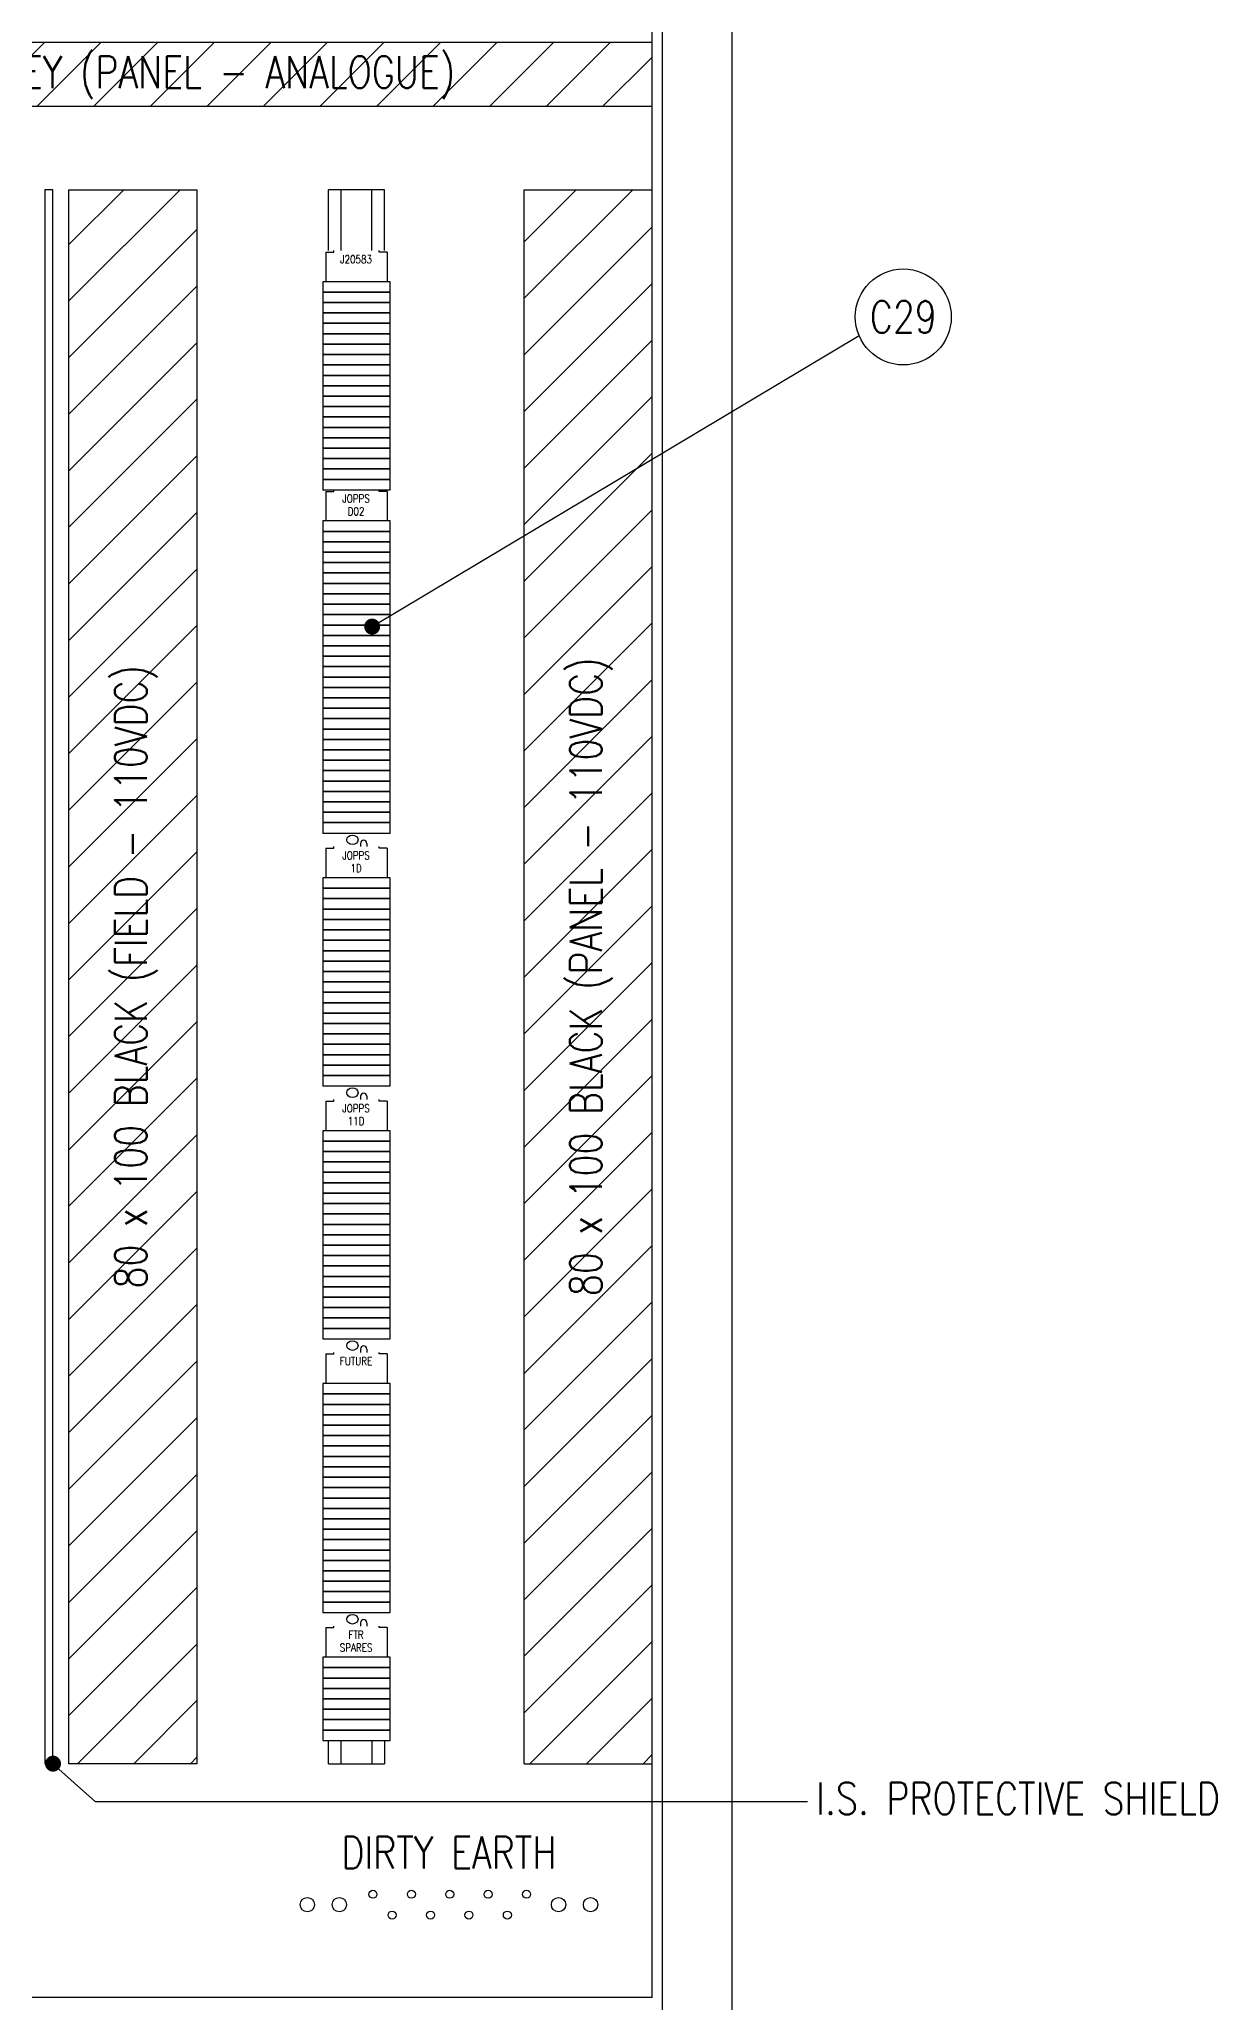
# Model space of a CAD drawing. Extents: x 0 to 4139, y 0 to 2852.
# Drawn here: x 2260 to 2996, y 646 to 1872 of the extents above; entities that cross this region are included whole.
import ezdxf
from ezdxf.enums import TextEntityAlignment as Align

# ---------------------------------------------------------------- set-up
doc = ezdxf.new("R2010")
doc.units = 0
doc.header["$LTSCALE"] = 10
doc.header["$MEASUREMENT"] = 0
doc.layers.get('0').update_dxf_attribs({"linetype": 'CONTINUOUS'})
for name, color, linetype in [('01-DRAW', 7, 'CONTINUOUS'), ('01_DRAW', 7, 'CONTINUOUS'), ('OUTLINE', 7, 'CONTINUOUS'), ('SNA', 2, 'CONTINUOUS'), ('SNA2', 2, 'CONTINUOUS'), ('TEXT', 2, 'CONTINUOUS')]:
    doc.layers.add(name, color=color, linetype=linetype)
doc.styles.add('ROMANS', font='romans.shx', dxfattribs={"width": 0.8})
doc.styles.add('SYMBOL', font='romans.shx', dxfattribs={"width": 0.8})
pattern_1 = [(45, (-172.727, 0), (-17.67767, 17.67767), [])]

# ---------------------------------------------------------------- blocks, each defined once
blk = doc.blocks.new('SAKR')
at = {"layer": '01_DRAW'}
blk.add_lwpolyline([(-21, -6.5), (21, -6.5), (21, 0), (-21, 0)], close=True, dxfattribs=at)
blk = doc.blocks.new('SCHT5')
for p, q in [((1, 14.25, 46), (0, 14.25, 46)), ((1, 19.25, 46), (19.5, 19.25, 46)), ((1, 19.25, 46), (1, 14.25, 46)), ((1, -14.25, 46), (0, -14.25, 46)), ((1, -19.25, 46), (1, -14.25, 46)), ((1, -19.25, 46), (19.5, -19.25, 46))]:
    blk.add_line(p, q)
at = {"layer": 'SNA', "style": 'SYMBOL', "width": 0.8}
blk.add_attdef('SNA', text='', height=5, rotation=90, dxfattribs=at).set_placement((5.5, -0.25, 46), align=Align.MIDDLE)
at = {"layer": 'SNA2', "style": 'SYMBOL', "width": 0.8}
blk.add_attdef('SNA2', text='', height=5, rotation=90, dxfattribs=at).set_placement((13.5, -0.25, 46), align=Align.MIDDLE)
blk = doc.blocks.new('EW35')
for p, q in [((6.5, 6.5, 38), (8.5, 6.5, 38)), ((6.5, 2.5, 38), (8.5, 2.5, 38))]:
    blk.add_line(p, q)
blk.add_arc((6.5, 4.5, 38), 2, 90, 270)
blk.add_ellipse((4.25, -2.5, 38), major_axis=(0, -3.5), ratio=0.8571)
at = {"layer": 'SNA', "style": 'SYMBOL', "width": 0.8}
blk.add_attdef('SNA', text='', height=5, rotation=90, dxfattribs=at).set_placement((4.5, 33.5, 38), align=Align.MIDDLE)
at = {"layer": 'SNA2', "style": 'SYMBOL', "width": 0.8}
blk.add_attdef('SNA2', text='', height=5, rotation=90, dxfattribs=at).set_placement((4.5, 56.5, 38), align=Align.MIDDLE)
blk = doc.blocks.new('EARTHBAR')
for centre, radius in [((-88.5, -12.5, 6), 4.5), ((-68.5, -12.5, 6), 4.5), ((-47.5, -6, 6), 2.5), ((-23.5, -6, 6), 2.5), ((0.5, -6, 6), 2.5), ((24.5, -6, 6), 2.5), ((48.5, -6, 6), 2.5), ((68.5, -12.5, 6), 4.5), ((88.5, -12.5, 6), 4.5), ((-35.5, -19, 6), 2.5), ((-11.5, -19, 6), 2.5), ((12.5, -19, 6), 2.5), ((36.5, -19, 6), 2.5)]:
    blk.add_circle(centre, radius)
at = {"layer": 'SNA', "style": 'SYMBOL', "width": 0.8}
blk.add_attdef('SNA', text='', height=20, dxfattribs=at).set_placement((133, -12, 6), align=Align.MIDDLE)
at = {"layer": 'SNA2', "style": 'SYMBOL', "width": 0.8}
blk.add_attdef('SNA2', text='', height=20, dxfattribs=at).set_placement((0, 20, 6), align=Align.MIDDLE)

msp = doc.modelspace()

# ---------------------------------------------------------------- hatches: boundary and pattern name
at = {"layer": '01-DRAW'}
h = msp.add_hatch(dxfattribs=at)
h.set_pattern_fill('ANSI31', color=3, scale=200, style=0)
h.set_pattern_definition(pattern_1)
h.paths.add_polyline_path([(2643.2, 1830.6), (2643.2, 1870.6), (1984.2, 1870.6), (1984.2, 1830.6), (2024.2, 1830.6)])
h.paths.add_polyline_path([(2068.9, 1828.7), (2068.9, 1872.5), (2558.4, 1872.5), (2558.4, 1828.7)], flags=9)
h = msp.add_hatch(dxfattribs=at)
h.set_pattern_fill('ANSI31', color=3, scale=200, style=0)
h.set_pattern_definition(pattern_1)
h.paths.add_polyline_path([(2358.7, 1778.5), (2278.7, 1778.5), (2278.7, 795), (2358.7, 795)])
h.paths.add_polyline_path([(2341.5, 1054), (2341.5, 1519.5), (2295.8, 1519.5), (2295.8, 1054)], flags=24)
h = msp.add_hatch(dxfattribs=at)
h.set_pattern_fill('ANSI31', color=3, scale=200, style=0)
h.set_pattern_definition(pattern_1)
h.paths.add_polyline_path([(2643.2, 1778.5), (2563.2, 1778.5), (2563.2, 1562.2), (2643.2, 1610)])
h.paths.add_polyline_path([(2643.2, 1610), (2563.2, 1562.2), (2563.2, 795), (2643.2, 795)])
h.paths.add_polyline_path([(2625.1, 1049.6), (2581.3, 1049.6), (2581.3, 1523.9), (2625.1, 1523.9)], flags=24)

# ---------------------------------------------------------------- linework, layer by layer
for p, q in [((2643.2, 648.8), (2643.2, 2544.8)), ((1984.2, 1870.6), (2643.2, 1870.6)), ((2024.2, 1830.6), (2643.2, 1830.6)), ((2440.9, 1740.5), (2440.9, 1778.5)), ((2475.9, 1778.5), (2440.9, 1778.5)), ((2448.9, 1740.5), (2448.9, 1778.5)), ((2467.9, 1740.5), (2467.9, 1778.5)), ((2475.9, 1740.5), (2475.9, 1778.5)), ((2563.2, 1778.5), (2643.2, 1778.5)), ((2563.2, 795), (2563.2, 1778.5)), ((2440.9, 795), (2440.9, 809.5)), ((2448.9, 795), (2448.9, 809.5)), ((2467.9, 809.5), (2467.9, 795)), ((2475.9, 809.5), (2475.9, 795)), ((2440.9, 795), (2475.9, 795)), ((2563.2, 795), (2643.2, 795))]:
    msp.add_line(p, q)
for points in [[(2263.7, 795), (2268.7, 795), (2268.7, 1778.5), (2263.7, 1778.5)], [(2358.7, 1778.5), (2358.7, 795), (2278.7, 795), (2278.7, 1778.5)]]:
    msp.add_lwpolyline(points, close=True)
at = {"layer": 'OUTLINE'}
for p, q in [((2693.2, 495), (2693.2, 2598.5)), ((2649.7, 640.8), (2649.7, 2552.8)), ((2643.2, 648.8), (1944.2, 648.8))]:
    msp.add_line(p, q, dxfattribs=at)
at = {"layer": 'TEXT', "color": 3}
for p, q in [((2468.2, 1505.5), (2772.6, 1687.3)), ((2268.7, 795), (2295.3, 771.2)), ((2740.3, 771.2), (2295.3, 771.2))]:
    msp.add_line(p, q, dxfattribs=at)
at = {"layer": 'TEXT', "color": 3, "const_width": 5}
for points in [[(2470.7, 1505.5, -1), (2465.7, 1505.5, -1)], [(2266.2, 795, 1), (2271.2, 795, 1)]]:
    msp.add_lwpolyline(points, format="xyb", close=True, dxfattribs=at)
at = {"layer": 'TEXT', "color": 3}
msp.add_circle((2800.2, 1699), 30, dxfattribs=at)

# ---------------------------------------------------------------- block references
at = {"rotation": 270}
for p, values in [((2458.4, 1740.5), {'SNA': 'J20583'}), ((2458.4, 1591), {'SNA': 'JOPPS', 'SNA2': 'D02'}), ((2458.4, 1368), {'SNA': 'JOPPS', 'SNA2': '1D'}), ((2458.4, 1210), {'SNA': 'JOPPS', 'SNA2': '11D'}), ((2458.4, 1052), {'SNA': 'FUTURE'}), ((2458.4, 881), {'SNA': 'FTR', 'SNA2': 'SPARES'})]:
    msp.add_blockref('SCHT5', p, dxfattribs=at).add_auto_attribs(values)
for p in [(2458.4, 1721), (2458.4, 1714.5), (2458.4, 1708), (2458.4, 1701.5), (2458.4, 1695), (2458.4, 1688.5), (2458.4, 1682), (2458.4, 1675.5), (2458.4, 1669), (2458.4, 1662.5), (2458.4, 1656), (2458.4, 1649.5), (2458.4, 1643), (2458.4, 1636.5), (2458.4, 1630), (2458.4, 1623.5), (2458.4, 1617), (2458.4, 1610.5), (2458.4, 1604), (2458.4, 1597.5), (2458.4, 1571.5), (2458.4, 1565), (2458.4, 1558.5), (2458.4, 1552), (2458.4, 1545.5), (2458.4, 1539), (2458.4, 1532.5), (2458.4, 1526), (2458.4, 1519.5), (2458.4, 1513), (2458.4, 1506.5), (2458.4, 1500), (2458.4, 1493.5), (2458.4, 1487), (2458.4, 1480.5), (2458.4, 1474), (2458.4, 1467.5), (2458.4, 1461), (2458.4, 1454.5), (2458.4, 1448), (2458.4, 1441.5), (2458.4, 1435), (2458.4, 1428.5), (2458.4, 1422), (2458.4, 1415.5), (2458.4, 1409), (2458.4, 1402.5), (2458.4, 1396), (2458.4, 1389.5), (2458.4, 1383), (2458.4, 1348.5), (2458.4, 1342), (2458.4, 1335.5), (2458.4, 1329), (2458.4, 1322.5), (2458.4, 1316), (2458.4, 1309.5), (2458.4, 1303), (2458.4, 1296.5), (2458.4, 1290), (2458.4, 1283.5), (2458.4, 1277), (2458.4, 1270.5), (2458.4, 1264), (2458.4, 1257.5), (2458.4, 1251), (2458.4, 1244.5), (2458.4, 1238), (2458.4, 1231.5), (2458.4, 1225), (2458.4, 1190.5), (2458.4, 1184), (2458.4, 1177.5), (2458.4, 1171), (2458.4, 1164.5), (2458.4, 1158), (2458.4, 1151.5), (2458.4, 1145), (2458.4, 1138.5), (2458.4, 1132), (2458.4, 1125.5), (2458.4, 1119), (2458.4, 1112.5), (2458.4, 1106), (2458.4, 1099.5), (2458.4, 1093), (2458.4, 1086.5), (2458.4, 1080), (2458.4, 1073.5), (2458.4, 1067), (2458.4, 1032.5), (2458.4, 1026), (2458.4, 1019.5), (2458.4, 1013), (2458.4, 1006.5), (2458.4, 1000), (2458.4, 993.5), (2458.4, 987), (2458.4, 980.5), (2458.4, 974), (2458.4, 967.5), (2458.4, 961), (2458.4, 954.5), (2458.4, 948), (2458.4, 941.5), (2458.4, 935), (2458.4, 928.5), (2458.4, 922), (2458.4, 915.5), (2458.4, 909), (2458.4, 902.5), (2458.4, 896), (2458.4, 861.5), (2458.4, 855), (2458.4, 848.5), (2458.4, 842), (2458.4, 835.5), (2458.4, 829), (2458.4, 822.5), (2458.4, 816)]:
    msp.add_blockref('SAKR', p)
for p in [(2458.4, 1376.5), (2458.4, 1218.5), (2458.4, 1060.5), (2458.4, 889.5)]:
    msp.add_blockref('EW35', p, dxfattribs=at)
ref = msp.add_blockref('EARTHBAR', (2516.2, 719.4))
ref.add_attrib('SNA', 'H12', dxfattribs={"layer": 'SNA', "height": 20, "style": 'SYMBOL', "width": 0.8}).set_placement((1787.2, 761.4), align=Align.MIDDLE)
ref.add_attrib('SNA2', 'DIRTY EARTH', dxfattribs={"layer": 'SNA2', "height": 20, "style": 'SYMBOL', "width": 0.8}).set_placement((2516.2, 739.4, 6), align=Align.MIDDLE)

# ---------------------------------------------------------------- texts
at = {"layer": 'TEXT', "style": 'ROMANS', "width": 0.8}
for s, p in [('40 x 100 GREY (PANEL - ANALOGUE)', (2313.7, 1850.6)), ('C29', (2800.2, 1699))]:
    msp.add_text(s, height=20, dxfattribs=at).set_placement(p, align=Align.MIDDLE)
for s, p in [('80 x 100 BLACK (FIELD - 110VDC)', (2318.7, 1286.7)), ('80 x 100 BLACK (PANEL - 110VDC)', (2603.2, 1286.7))]:
    msp.add_text(s, height=20, rotation=90, dxfattribs=at).set_placement(p, align=Align.MIDDLE)
msp.add_text('I.S. PROTECTIVE SHIELD', height=20, dxfattribs=at).set_placement((2745.8, 763.3))

doc.saveas('drawing.dxf')
